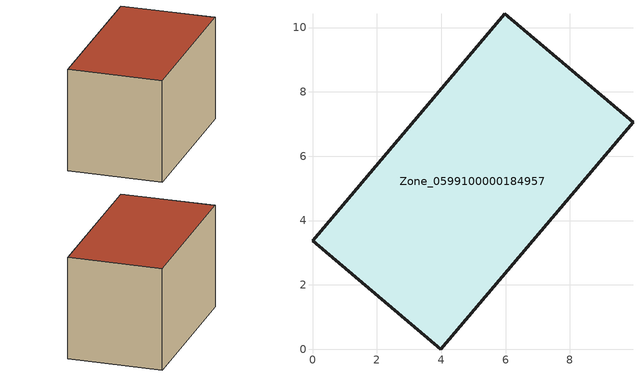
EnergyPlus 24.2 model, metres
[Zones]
Zone_0599100000184957
 floor ground (C_G): 9.96,7.06 3.99,0 0,3.38 5.98,10.43 z0.12
 wall outside (C_F): 3.99,0 9.96,7.06 5.98,10.43 0,3.38 3.99,0 z0.12:5.87
 roof outside (C_R): 5.98,10.43 0,3.38 3.99,0 9.96,7.06 z5.87
[BUILDING]
Pand.0599100000184957: North Axis=0; Terrain=City; Loads Convergence Tolerance Value=0.04; Temperature Convergence Tolerance Value=0.4; Solar Distribution=FullExterior; Maximum Number of Warmup Days=25; Minimum Number of Warmup Days=1
[Site:Location]
Rotterdam.The.Hague.AP_ZH_NLD Design_Conditions: Latitude=51.96; Longitude=4.45; Time Zone=1; Elevation=-4.5
[SITE:GROUNDTEMPERATURE:BUILDINGSURFACE]
18, 18, 18, 18, 18, 18, 18, 18, 18, 18, 18, 18
[MATERIAL] Thermal Absorptance=0.9; Solar Absorptance=0.7; Visible Absorptance=0.7
Name | Roughness | Thickness | Conductivity | Density | Specific Heat
G.TI.1946-1964 | MediumSmooth | 0.15 | 1 | 540 | 1210
F.TI.1946-1964 | Rough | 0.3 | 0.857143 | 1920 | 840
R.TI.1946-1964 | MediumRough | 0.2 | 0.277778 | 1500 | 1000
[CONSTRUCTION]
C_G: G.TI.1946-1964
C_F: F.TI.1946-1964
C_R: R.TI.1946-1964
[ZONE]
Zone_0599100000184957: Type=1; Multiplier=1; Ceiling Height=Autocalculate; Volume=Autocalculate; Floor Area=autocalculate; Part of Total Floor Area=Yes
[ZONEINFILTRATION:DESIGNFLOWRATE]
Infil_Zone_0599100000184957: Zone or ZoneList or Space or SpaceList=Zone_0599100000184957; Schedule=AlwaysOn; Design Flow Rate Calculation Method=Flow/Area; Flow Rate per Floor Area=0.003; Constant Term Coefficient=1; Temperature Term Coefficient=0; Velocity Term Coefficient=0; Velocity Squared Term Coefficient=0
[HVACTEMPLATE:ZONE:IDEALLOADSAIRSYSTEM]
Zone_0599100000184957: Maximum Heating Supply Air Temperature=50; Minimum Cooling Supply Air Temperature=13; Maximum Heating Supply Air Humidity Ratio=0.0156; Minimum Cooling Supply Air Humidity Ratio=0.0077; Heating Limit=NoLimit; Cooling Limit=NoLimit; Dehumidification Control Type=ConstantSensibleHeatRatio; Cooling Sensible Heat Ratio=0.7; Dehumidification Setpoint=60; Humidification Control Type=None; Humidification Setpoint=30; Outdoor Air Method=None; Outdoor Air Flow Rate per Person=0.00944; Outdoor Air Flow Rate per Zone Floor Area=0; Outdoor Air Flow Rate per Zone=0; Demand Controlled Ventilation Type=None; Outdoor Air Economizer Type=NoEconomizer; Heat Recovery Type=None; Sensible Heat Recovery Effectiveness=0.7; Latent Heat Recovery Effectiveness=0.65
[ZONECONTROL:THERMOSTAT]
ThermostatControl_Zone_0599100000184957: Zone or ZoneList=Zone_0599100000184957; Control Type Schedule=DualSetpointControlType; Control 1=Thermostat_Zone_0599100000184957; Temperature Difference Between Cutout And Setpoint=0
[THERMOSTATSETPOINT:DUALSETPOINT]
Thermostat_Zone_0599100000184957: Heating Setpoint Temperature Schedule=HeatingSetpoint_Zone_0599100000184957; Cooling Setpoint Temperature Schedule=CoolingSetpoint_Zone_0599100000184957
[SCHEDULE:COMPACT]
HeatingSetpoint_Zone_0599100000184957: Through: 12/31, For: AllDays, Until: 24:00, 21
CoolingSetpoint_Zone_0599100000184957: Through: 12/31, For: AllDays, Until: 24:00, 24
DualSetpointControlType: Through: 12/31, For: AllDays, Until: 24:00, 4
AlwaysOn: Through: 12/31, For: AllDays, Until: 24:00, 1
